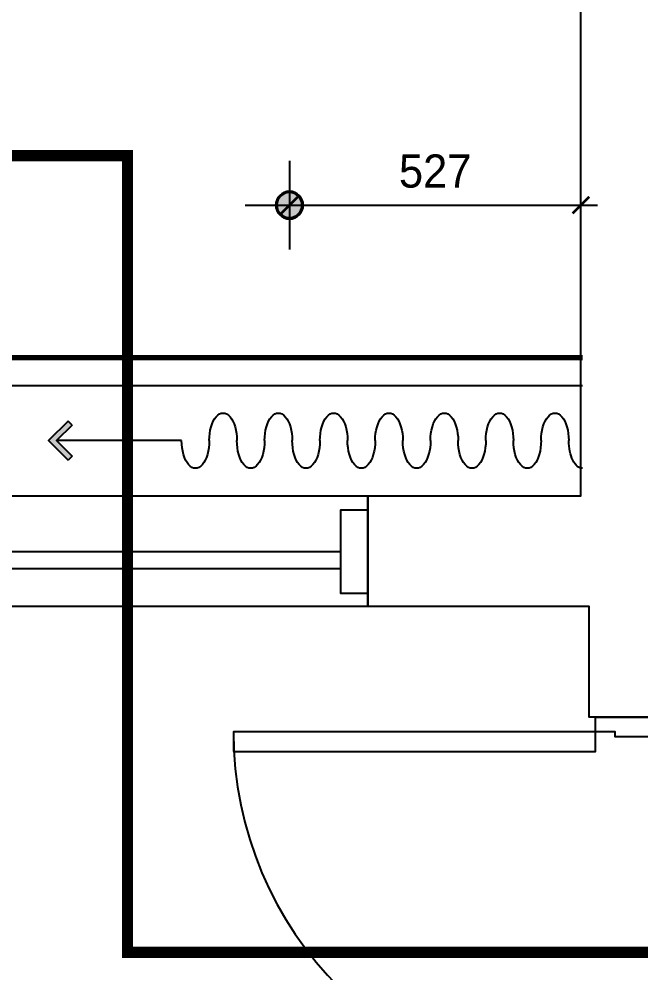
# Model space of a CAD drawing. Header units: inches. Extents: x 262342 to 305842, y 10210 to 38486.
# Drawn here: x 290436 to 291561, y 25877 to 27603 of the extents above; entities that cross this region are included whole.
import ezdxf

# ---------------------------------------------------------------- set-up
doc = ezdxf.new("R2010")
doc.units = ezdxf.units.IN
doc.header["$LTSCALE"] = 50
doc.header["$MEASUREMENT"] = 0
doc.linetypes.add('HID', pattern=[2.5, 1.5, -1])
for name, color, linetype in [('01. F-소품', 3, 'Continuous'), ('06-LIGHT', 4, 'Continuous'), ('07-DIM WAL', 5, 'Continuous'), ('253', 253, 'Continuous'), ('2CONTINUOUS', 2, 'Continuous'), ('3.기호.계단선', 30, 'Continuous'), ('C-WIN', 4, 'Continuous'), ('CO-DO-FR', 7, 'Continuous'), ('CO-DOOR', 8, 'Continuous'), ('RC-LIGHT', 7, 'Continuous')]:
    doc.layers.add(name, color=color, linetype=linetype)
doc.styles.add('HY 울릉도 L', font='')
doc.styles.get('HY 울릉도 L').set_extended_font_data('HY울릉도L')
doc.dimstyles.new('30', dxfattribs={"dimscale": 30, "dimtxt": 2, "dimasz": 1, "dimexe": 1, "dimexo": 1, "dimgap": 1, "dimtad": 1, "dimdec": 0, "dimrnd": 0.05, "dimdsep": 46, "dimlunit": 6, "dimtxsty": 'HY 울릉도 L', "dimblk": 'ARCHTICK', "dimcen": 2.5, "dimdle": 1, "dimclrd": 133, "dimclre": 133, "dimclrt": 30, "dimadec": 0, "dimazin": 0, "dimtfac": 1, "dimtdec": 0, "dimtix": 1, "dimtmove": 2, "dimatfit": 3, "dimldrblk": 'ARCHTICK', "dimfxl": 1, "dimlwd": -1, "dimlwe": -1, "dimarcsym": 0})

# ---------------------------------------------------------------- blocks, each defined once
blk = doc.blocks.new('vudausseh')
at = {"layer": '2CONTINUOUS'}
blk.add_lwpolyline([(270167, 26340), (269967, 26340), (269967, 26540), (269567, 26540), (269567, 26740), (269952, 26740), (269952, 30392), (269927, 30392), (269927, 30592), (270167, 30592), (270167, 26340)], dxfattribs=at)
at = {"layer": 'C-WIN'}
blk.add_lwpolyline([(266830, 26740), (269567, 26740), (269567, 26540), (266830, 26540)], close=True, dxfattribs=at)
for points in [[(269567, 26714), (269517, 26714), (269517, 26564), (269567, 26564), (269567, 26614)], [(269517, 26639), (268168.5, 26639), (268168.5, 26609), (269517, 26609)]]:
    blk.add_lwpolyline(points, dxfattribs=at)
blk = doc.blocks.new('D-002')
at = {"layer": 'CO-DO-FR'}
for points in [[(0, 200), (0, 0), (30, 0), (30, 40), (40, 40), (40, 160), (30, 160), (30, 200), (0, 200)], [(800, 200), (800, 0), (770, 0), (770, 40), (760, 40), (760, 160), (770, 160), (770, 200), (800, 200)]]:
    blk.add_lwpolyline(points, close=True, dxfattribs=at)
at = {"layer": 'CO-DOOR'}
blk.add_lwpolyline([(730, 940), (730, 200), (770, 200), (770, 940)], close=True, dxfattribs=at)
blk.add_arc((770, 200), 740, 90, 180, dxfattribs=at)
blk = doc.blocks.new('VJSWJDEH')
blk.add_blockref('vudausseh', (21500, 0))
at = {"layer": '253', "xscale": 0.8849999999999945, "yscale": 0.8849999999999945, "zscale": 0.8849999999999945, "rotation": 90}
blk.add_blockref('D-002', (291655.5, 25632), dxfattribs=at)
blk = doc.blocks.new('FFSFDF')
at = {"layer": '01. F-소품'}
blk.add_hatch(color=8, dxfattribs=at).paths.add_polyline_path([(1567672.9, 1746751.1), (1567679.9, 1746744.1), (1567715.3, 1746779.4), (1567679.9, 1746814.8), (1567672.9, 1746807.7), (1567701.2, 1746779.4)])
at = {"layer": '01. F-소품', "color": 8}
for p, q in [((1567672.9, 1746807.7), (1567679.9, 1746814.8)), ((1567474.8, 1746779.4), (1567701.2, 1746779.4)), ((1567672.9, 1746751.1), (1567679.9, 1746744.1))]:
    blk.add_line(p, q, dxfattribs=at)
for points in [[(1567679.9, 1746814.8), (1567715.3, 1746779.4), (1567679.9, 1746744.1)], [(1567672.9, 1746807.7), (1567701.2, 1746779.4), (1567672.9, 1746751.1)]]:
    blk.add_lwpolyline(points, dxfattribs=at)
for centre, start_param, end_param in [((1566799.8, 1746779.4), 1.570796, 4.712389), ((1566899.8, 1746779.4), 1.570796, 4.712389), ((1566999.8, 1746779.4), 1.570796, 4.712389), ((1567099.8, 1746779.4), 1.570796, 4.712389), ((1567199.8, 1746779.4), 1.570796, 4.712389), ((1567299.8, 1746779.4), 1.570796, 4.712389), ((1567399.8, 1746779.4), 1.570796, 4.712389), ((1566749.8, 1746779.4), 6.283185, 7.853982), ((1566849.8, 1746779.4), 4.712389, 7.853982), ((1566949.8, 1746779.4), 4.712389, 7.853982), ((1567049.8, 1746779.4), 4.712389, 7.853982), ((1567149.8, 1746779.4), 4.712389, 7.853982), ((1567249.8, 1746779.4), 4.712389, 7.853982), ((1567349.8, 1746779.4), 4.712389, 7.853982), ((1567449.8, 1746779.4), 4.712389, 7.853982)]:
    blk.add_ellipse(centre, major_axis=(0, -50), ratio=0.5, start_param=start_param, end_param=end_param, dxfattribs=at)
blk = doc.blocks.new('1')
at = {"linetype": 'Continuous'}
h = blk.add_hatch(color=4, dxfattribs=at)
h.dxf.hatch_style = 1
edge = h.paths.add_edge_path()
edge.add_arc((11539653.5, -14273503.8), 37.5, 0, 360)
at = {"color": 1, "linetype": 'Continuous'}
for p, q in [((11539653.5, -14273637.1), (11539653.5, -14273370.5)), ((11539520.2, -14273503.8), (11539786.8, -14273503.8))]:
    blk.add_line(p, q, dxfattribs=at)
at = {"color": 4, "linetype": 'Continuous'}
for radius in [41.5, 37.5]:
    blk.add_circle((11539653.5, -14273503.8), radius, dxfattribs=at)
blk = doc.blocks.new('_ArchTick')
at = {"color": 0, "linetype": 'ByBlock', "const_width": 0.15}
blk.add_lwpolyline([(-0.5, -0.5), (0.5, 0.5)], dxfattribs=at)
blk = doc.blocks.new('*D1482')
at = {"layer": '07-DIM WAL', "color": 133}
for p, q in [((290925, 27296), (290925, 27296)), ((291452, 27296), (291452, 27296)), ((290895, 27266), (291482, 27266))]:
    blk.add_line(p, q, dxfattribs=at)
at = {"layer": 'Defpoints', "color": 0}
for p in [(290925, 27266), (291452, 27266), (291452, 27266)]:
    blk.add_point(p, dxfattribs=at)
at = {"layer": '07-DIM WAL', "color": 133, "xscale": 30, "yscale": 30, "zscale": 30, "rotation": 180}
blk.add_blockref('_ArchTick', (290925, 27266), dxfattribs=at)
at = {"layer": '07-DIM WAL', "color": 133, "xscale": 30, "yscale": 30, "zscale": 30}
blk.add_blockref('_ArchTick', (291452, 27266), dxfattribs=at)
at = {"layer": '07-DIM WAL', "color": 30, "insert": (291188.5, 27327.302578), "char_height": 60, "attachment_point": 5, "style": 'HY 울릉도 L'}
blk.add_mtext('527', dxfattribs=at)

msp = doc.modelspace()

# ---------------------------------------------------------------- linework, layer by layer
at = {"layer": '06-LIGHT', "color": 10, "linetype": 'HID', "lineweight": 25, "const_width": 10}
msp.add_lwpolyline([(291455, 26990), (288330, 26990)], dxfattribs=at)
at = {"layer": '3.기호.계단선', "linetype": 'HID'}
msp.add_lwpolyline([(293219.6, 25914.5, 20, 20, 0), (290632, 25914.5, 20, 20, 0), (290632, 27355.5, 20, 20, 0), (290393.6, 27355.5, 20, 20, 0)], format="xyseb", dxfattribs=at)
at = {"layer": 'RC-LIGHT'}
msp.add_lwpolyline([(288330, 26740), (288330, 26940), (291455, 26940)], dxfattribs=at)

# ---------------------------------------------------------------- block references
msp.add_blockref('VJSWJDEH', (0, 0))
at = {"color": 0, "xscale": -1}
msp.add_blockref('FFSFDF', (1858204.8, -1719939.4), dxfattribs=at)
at = {"layer": 'RC-LIGHT', "xscale": -0.6024096385271789, "yscale": 0.6024096385271789, "zscale": 0.6024096385271789, "rotation": 180}
msp.add_blockref('1', (-6660673.5, -8571230.3), dxfattribs=at)

# ---------------------------------------------------------------- dimensions: what is measured, and where the dimension line sits
at = {"layer": '07-DIM WAL'}
dim = msp.add_linear_dim(base=(291452, 27266), p1=(290925, 27266), p2=(291452, 27266), dimstyle='30', dxfattribs=at)
dim.commit()
dim.dimension.update_dxf_attribs({"geometry": '*D1482', "text_midpoint": (291188.5, 27327.3)})

doc.saveas('drawing.dxf')
